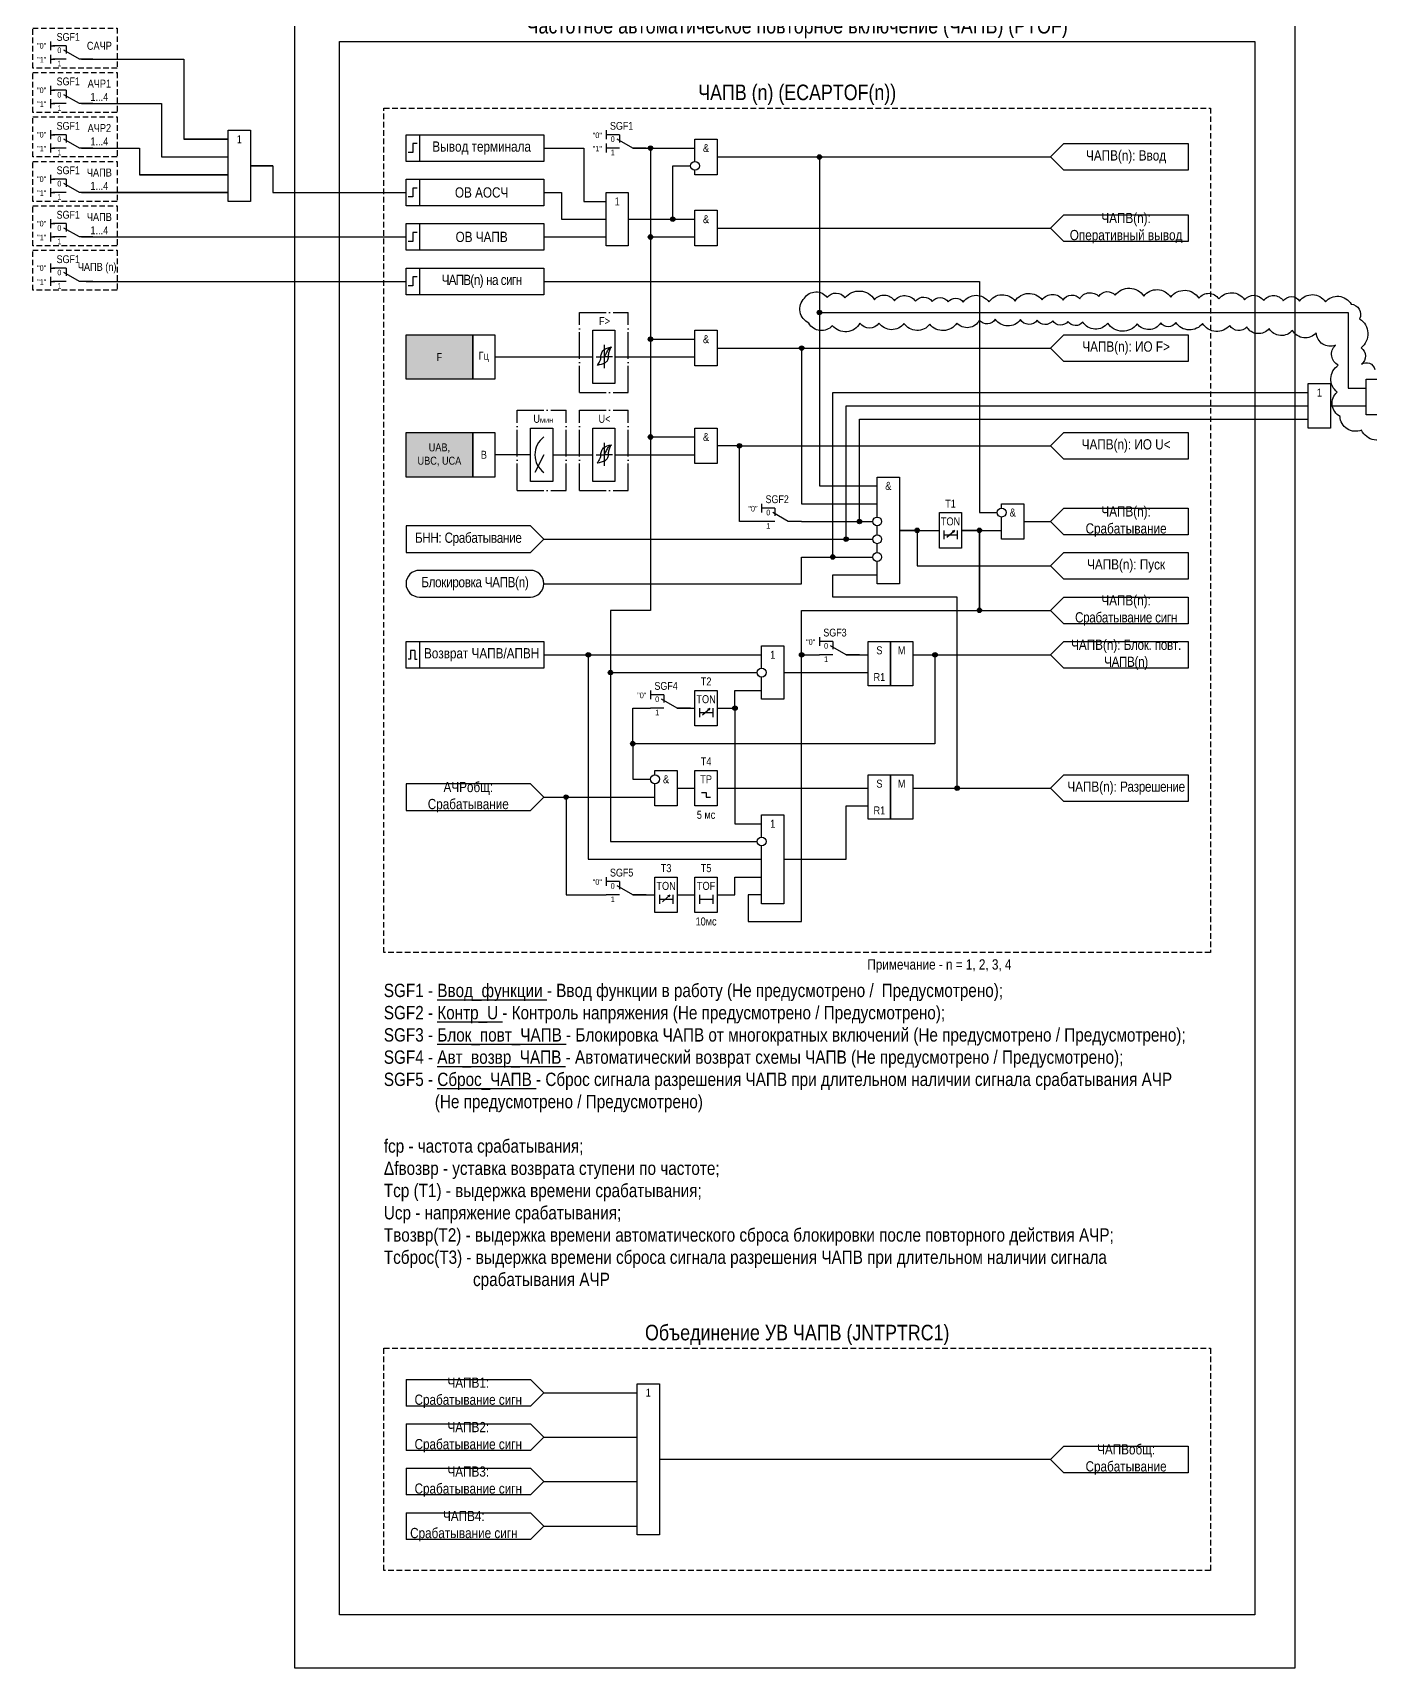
# Model space of a CAD drawing. Header units: millimetres. Extents: x -1311 to 1381, y -299 to 1200.
# Drawn here: x -1311 to -1010.1, y -299 to 69 of the extents above; entities that cross this region are included whole.
import ezdxf
from ezdxf.enums import TextEntityAlignment as Align

# ---------------------------------------------------------------- set-up
doc = ezdxf.new("R2010")
doc.units = ezdxf.units.MM
doc.linetypes.add('ACAD_ISO04W100', pattern=[30, 24, -3, 0, -3])
doc.linetypes.add('штриховая2', pattern=[0.375, 0.25, -0.125])
doc.layers.add('Основная', color=7, linetype='Continuous')
doc.styles.add('1.8_Gost_RD', font='ARIALN.TTF', dxfattribs={"height": 1.8})
doc.styles.add('2.5_Gost_RD', font='ARIALN.TTF', dxfattribs={"height": 2.5})
doc.styles.add('3.5_Gost_RD', font='ARIALN.TTF', dxfattribs={"height": 3.5})
doc.styles.add('Вывод', font='ARIALN.TTF', dxfattribs={"height": 2.5})
doc.styles.add('Компонент', font='ARIALN.TTF', dxfattribs={"height": 3.5})

# ---------------------------------------------------------------- blocks, each defined once
blk = doc.blocks.new('*U898')
at = {"layer": 'Основная', "linetype": 'ACAD_ISO04W100', "ltscale": 0.25}
for p, q in [((0, 0), (11, 0)), ((0, -18), (0, 0)), ((11, -18), (11, 0)), ((0, -18), (11, -18))]:
    blk.add_line(p, q, dxfattribs=at)
at = {"layer": 'Основная', "style": 'Компонент'}
blk.add_attdef('ОУ', text='', height=3.5, dxfattribs=at).set_placement((11, 0), align=Align.MIDDLE_CENTER)
blk = doc.blocks.new('*U958')
at = {"layer": 'Основная', "color": 0}
blk.add_line((0, 0), (7, 4), dxfattribs=at)
at = {"layer": 'Основная', "ltscale": 0.35}
blk.add_line((6, 6), (6, 2.5), dxfattribs=at)
blk = doc.blocks.new('*U1018')
at = {"layer": 'Основная', "color": 0}
for p, q in [((-3, 6), (-9, 6)), ((-3, 0), (-9, 0)), ((9, 0), (3, 0))]:
    blk.add_line(p, q, dxfattribs=at)
at = {"layer": 'Основная', "ltscale": 0.25, "xscale": -1}
blk.add_blockref('*U958', (3, 0), dxfattribs=at)
at = {"layer": 'Основная'}
for tag, height, style, p in [('ОУ', 3.5, 'Компонент', (-2, 10)), ('В1', 2.5, 'Вывод', (-13, 6)), ('В2', 2.5, 'Вывод', (-6, 4)), ('В3', 2.5, 'Вывод', (-6, -2))]:
    blk.add_attdef(tag, text='', height=height, dxfattribs=dict(at, style=style)).set_placement(p, align=Align.MIDDLE_CENTER)
blk = doc.blocks.new('Точка')
at = {"ltscale": 100}
h = blk.add_hatch(color=256, dxfattribs=at)
h.dxf.hatch_style = 1
edge = h.paths.add_edge_path()
edge.add_arc((0, 0), 0.5, 0, 360)
blk.add_circle((0, 0), 0.5, dxfattribs=at)
blk = doc.blocks.new('*U993')
at = {"layer": 'Основная', "linetype": 'ACAD_ISO04W100', "ltscale": 0.25}
for p, q in [((0, 0), (11, 0)), ((0, -18), (0, 0)), ((11, -18), (11, 0)), ((0, -18), (11, -18))]:
    blk.add_line(p, q, dxfattribs=at)
at = {"layer": 'Основная', "style": 'Компонент'}
blk.add_attdef('ОУ', text='', height=3.5, dxfattribs=at).set_placement((11, 0), align=Align.MIDDLE_CENTER)
blk = doc.blocks.new('*U985')
at = {"layer": 'Основная', "color": 0}
for p, q in [((-3, 6), (-9, 6)), ((-3, 0), (-9, 0)), ((9, 0), (3, 0))]:
    blk.add_line(p, q, dxfattribs=at)
at = {"layer": 'Основная', "ltscale": 0.25, "xscale": -1}
blk.add_blockref('*U958', (3, 0), dxfattribs=at)
at = {"layer": 'Основная'}
for tag, height, style, p in [('ОУ', 3.5, 'Компонент', (-2, 10)), ('В1', 2.5, 'Вывод', (-14, 6)), ('В2', 2.5, 'Вывод', (-6, 4)), ('В3', 2.5, 'Вывод', (-6, -2))]:
    blk.add_attdef(tag, text='', height=height, dxfattribs=dict(at, style=style)).set_placement(p, align=Align.MIDDLE_CENTER)

msp = doc.modelspace()

# ---------------------------------------------------------------- hatches: boundary and pattern name
at = {"ltscale": 100, "true_color": 0xf7941d}
h = msp.add_hatch(color=30, dxfattribs=at)
h.dxf.hatch_style = 1
h.paths.add_polyline_path([(-1227, 1), (-1212, 1), (-1212, -9), (-1227, -9)])
h = msp.add_hatch(color=30, dxfattribs=at)
h.dxf.hatch_style = 1
h.paths.add_polyline_path([(-1227, -21), (-1212, -21), (-1212, -31), (-1227, -31)])

# ---------------------------------------------------------------- linework, layer by layer
at = {"color": 6, "ltscale": 100}
for p, q in [((-1307, 67), (-1307, 65)), ((-1307, 66), (-1306, 66)), ((-1307, 64), (-1307, 62)), ((-1307, 63), (-1306, 63)), ((-1307, 57), (-1307, 55)), ((-1307, 56), (-1306, 56)), ((-1307, 54), (-1307, 52)), ((-1307, 53), (-1306, 53)), ((-1307, 47), (-1307, 45)), ((-1307, 46), (-1306, 46)), ((-1307, 44), (-1307, 42)), ((-1307, 43), (-1306, 43)), ((-1307, 37), (-1307, 35)), ((-1307, 36), (-1306, 36)), ((-1307, 34), (-1307, 32)), ((-1307, 33), (-1306, 33)), ((-1307, 27), (-1307, 25)), ((-1307, 26), (-1306, 26)), ((-1307, 24), (-1307, 22)), ((-1307, 23), (-1306, 23)), ((-1307, 17), (-1307, 15)), ((-1307, 16), (-1306, 16)), ((-1307, 14), (-1307, 12)), ((-1307, 13), (-1306, 13))]:
    msp.add_line(p, q, dxfattribs=at)
at = {"ltscale": 100}
for p, q in [((-1105.3, -44.54), (-1103.63, -43.05)), ((-1103.63, -43.05), (-1104.15, -43.27)), ((-1103.63, -43.05), (-1103.89, -43.52)), ((-1225, -70), (-1225, -72)), ((-1225, -72), (-1224.5, -72)), ((-1153, -83), (-1153, -79)), ((-1160.3, -84.54), (-1158.63, -83.05)), ((-1158.63, -83.05), (-1159.15, -83.27)), ((-1158.63, -83.05), (-1158.89, -83.52)), ((-1159.5, -103), (-1158.5, -103)), ((-1128, -117), (-1128, -105)), ((-1169.3, -126.54), (-1167.63, -125.05)), ((-1167.63, -125.05), (-1168.15, -125.27)), ((-1167.63, -125.05), (-1167.89, -125.52)), ((-1227, -234), (-1199, -234)), ((-1227, -234), (-1227, -240)), ((-1199, -234), (-1196, -237)), ((-1196, -237), (-1199, -240)), ((-1196, -237), (-1175, -237)), ((-1199, -240), (-1227, -240)), ((-1227, -244), (-1199, -244)), ((-1227, -244), (-1227, -250)), ((-1199, -244), (-1196, -247)), ((-1199, -250), (-1227, -250)), ((-1196, -247), (-1199, -250)), ((-1196, -247), (-1175, -247)), ((-1082, -252), (-1170, -252)), ((-1227, -254), (-1199, -254)), ((-1227, -254), (-1227, -260)), ((-1199, -254), (-1196, -257)), ((-1196, -257), (-1199, -260)), ((-1196, -257), (-1175, -257)), ((-1199, -260), (-1227, -260)), ((-1227, -264), (-1199, -264)), ((-1227, -264), (-1227, -270)), ((-1199, -264), (-1196, -267)), ((-1196, -267), (-1199, -270)), ((-1196, -267), (-1175, -267)), ((-1199, -270), (-1227, -270))]:
    msp.add_line(p, q, dxfattribs=at)
at = {"color": 3, "ltscale": 100}
for points in [[(-1252, 1178), (-1027, 1178), (-1027, -299), (-1252, -299)], [(-1242, 67), (-1036, 67), (-1036, -287), (-1242, -287)]]:
    msp.add_lwpolyline(points, close=True, dxfattribs=at)
at = {"color": 6, "linetype": 'штриховая2', "ltscale": 5}
for points in [[(-1311, 70), (-1292, 70), (-1292, 61), (-1311, 61)], [(-1311, 60), (-1292, 60), (-1292, 51), (-1311, 51)], [(-1311, 50), (-1292, 50), (-1292, 41), (-1311, 41)], [(-1311, 40), (-1292, 40), (-1292, 31), (-1311, 31)], [(-1311, 30), (-1292, 30), (-1292, 21), (-1311, 21)], [(-1311, 20), (-1292, 20), (-1292, 11), (-1311, 11)]]:
    msp.add_lwpolyline(points, close=True, dxfattribs=at)
at = {"color": 6, "ltscale": 100}
for points in [[(-1300, 63), (-1277, 63), (-1277, 63), (-1277, 63), (-1277, 45), (-1277, 45), (-1277, 45), (-1267, 45), (-1277, 45)], [(-1300, 53), (-1282, 53), (-1282, 53), (-1282, 53), (-1282, 41), (-1277, 41), (-1277, 41), (-1267, 41)], [(-1300, 43), (-1287, 43)], [(-1297, 43), (-1287, 43), (-1287, 37), (-1287, 37), (-1287, 37), (-1267, 37), (-1287, 37)], [(-1257, 39), (-1262, 39), (-1262, 39), (-1262, 39), (-1257, 39), (-1257, 33), (-1227, 33)], [(-1300, 23), (-1227, 23)], [(-1299, 13), (-1227, 13)], [(-1134, 6), (-1015, 6), (-1015, -11), (-1011, -11)], [(-1131, -49), (-1131, -12), (-1024, -12)], [(-1128, -45), (-1128, -15), (-1024, -15)], [(-1125, -41), (-1125, -18), (-1024, -18)]]:
    msp.add_lwpolyline(points, dxfattribs=at)
for points in [[(-1267, 47), (-1262, 47), (-1262, 31), (-1267, 31)], [(-1267, 33), (-1300, 33), (-1300, 33), (-1300, 33)]]:
    msp.add_lwpolyline(points, close=True, dxfattribs=at)
at = {"ltscale": 100}
for points in [[(-1176, 43), (-1172, 43), (-1172, -61), (-1181, -61), (-1181, -75), (-1148, -75)], [(-1176, 43), (-1172, 43), (-1172, -61), (-1181, -61), (-1181, -113), (-1148, -113)], [(-1176, 43), (-1172, 43), (-1172, 23), (-1162, 23)], [(-1176, 43), (-1172, 43), (-1172, 0), (-1162, 0)], [(-1176, 43), (-1172, 43), (-1172, -22), (-1162, -22)], [(-1157, 41), (-1082, 41)], [(-1157, -2), (-1082, -2)], [(-1147, -125), (-1150, -125), (-1150, -131), (-1138, -131), (-1138, -61), (-1098, -61), (-1098, -43), (-1102, -43)], [(-1116, -43), (-1107, -43)], [(-1106, -43), (-1106, -45)], [(-1106, -44), (-1103, -44)], [(-1103, -43), (-1103, -45)], [(-1102, -43), (-1098, -43), (-1098, -61), (-1082, -61)], [(-1102, -43), (-1093, -43)], [(-1113, -101), (-1103, -101), (-1103, -58), (-1131, -58), (-1131, -53), (-1121, -53)], [(-1196, -71), (-1186, -71), (-1186, -117), (-1147, -117)], [(-1113, -71), (-1108, -71), (-1108, -91), (-1176, -91), (-1176, -83), (-1172, -83)], [(-1113, -71), (-1108, -71), (-1108, -91), (-1176, -91), (-1176, -99), (-1172, -99)], [(-1157, -83), (-1153, -83), (-1153, -79), (-1147, -79)], [(-1161, -83), (-1161, -85)], [(-1161, -84), (-1158, -84)], [(-1158, -83), (-1158, -85)], [(-1157, -83), (-1153, -83), (-1153, -109), (-1147, -109)], [(-1196, -103), (-1191, -103), (-1191, -125), (-1182, -125)], [(-1160.5, -102), (-1159.5, -102)], [(-1159.5, -102), (-1159.5, -103)], [(-1157, -125), (-1153, -125), (-1153, -121), (-1147, -121)], [(-1170, -125), (-1170, -127)], [(-1167, -125), (-1167, -127)], [(-1161, -125), (-1161, -127)], [(-1158, -125), (-1158, -127)], [(-1170, -126), (-1167, -126)], [(-1161, -126), (-1158, -126)]]:
    msp.add_lwpolyline(points, dxfattribs=at)
at = {"color": 3, "ltscale": 100}
msp.add_lwpolyline([(-1005.71, -21.55, -0.520567), (-1012.03, -20.46, -0.520567), (-1016.87, -17.38, -0.520567), (-1017.49, -11.89, -0.520567), (-1017.25, -5.87, -0.520567), (-1017.88, -1.36, -0.520567), (-1022.21, 1.43, -0.520567), (-1027.57, 1.99, -0.520567), (-1032.81, 2.39, -0.520567), (-1037.87, 2.75, -0.520567), (-1041.66, 3.11, -0.520567), (-1047.78, 3.56, -0.520567), (-1053.79, 3.75, -0.520567), (-1057.22, 3.65, -0.520567), (-1062.5, 3.44, -0.520567), (-1069.14, 3.59, -0.520567), (-1074.74, 3.87, -0.520567), (-1078.08, 4, -0.520567), (-1081.51, 4.13, -0.520567), (-1084.97, 4.26, -0.520567), (-1088.79, 4.4, -0.520567), (-1094.42, 4.49, -0.520567), (-1097.98, 4.27, -0.520567), (-1103.1, 3.63, -0.520567), (-1109.14, 3.38, -0.520567), (-1114.97, 3.57, -0.520567), (-1120.6, 3.64, -0.520567), (-1124.87, 3.59, -0.520567), (-1131.09, 3.03, -0.520567), (-1136.35, 3.6, -0.520567), (-1137.38, 9.24, -0.520567), (-1132.23, 9.37, -0.520567), (-1128.25, 9.33, -0.520567), (-1121.61, 8.88, -0.520567), (-1117.11, 8.66, -0.520567), (-1112.4, 8.53, -0.520567), (-1108.66, 8.49, -0.520567), (-1105, 8.39, -0.520567), (-1101.64, 8.35, -0.520567), (-1095.85, 8.38, -0.520567), (-1089.99, 8.59, -0.520567), (-1083.91, 8.86, -0.520567), (-1079.16, 8.81, -0.520567), (-1075.39, 9.1, -0.520567), (-1071.13, 9.61, -0.520567), (-1067.47, 9.89, -0.520567), (-1061.02, 9.69, -0.520567), (-1054.97, 9.46, -0.520567), (-1048.63, 9.23, -0.520567), (-1044.13, 9.07, -0.520567), (-1038.35, 8.85, -0.520567), (-1034.04, 8.69, -0.520567), (-1029.63, 8.65, -0.520567), (-1025.98, 8.59, -0.520567), (-1020.16, 8.42, -0.520567), (-1014.37, 7.89, -0.520567), (-1012.45, 4.59, -0.520567), (-1012.14, -1.93, -0.520567), (-1012.05, -5.6, -0.520567), (-1009.05, -6.8, -0.520567)], format="xyb", dxfattribs=at)
at = {"ltscale": 100}
for points in [[(-1227, 1), (-1212, 1), (-1212, -9), (-1227, -9)], [(-1212, 1), (-1207, 1), (-1207, -9), (-1212, -9)], [(-1227, -21), (-1212, -21), (-1212, -31), (-1227, -31)], [(-1212, -21), (-1207, -21), (-1207, -31), (-1212, -31)], [(-1107, -39), (-1102, -39), (-1102, -47), (-1107, -47)], [(-1123, -68), (-1118, -68), (-1118, -78), (-1123, -78)], [(-1118, -68), (-1113, -68), (-1113, -78), (-1118, -78)], [(-1162, -79), (-1157, -79), (-1157, -87), (-1162, -87)], [(-1162, -97), (-1157, -97), (-1157, -105), (-1162, -105)], [(-1123, -98), (-1118, -98), (-1118, -108), (-1123, -108)], [(-1118, -98), (-1113, -98), (-1113, -108), (-1118, -108)], [(-1171, -121), (-1166, -121), (-1166, -129), (-1171, -129)], [(-1162, -121), (-1157, -121), (-1157, -129), (-1162, -129)], [(-1175, -235), (-1170, -235), (-1170, -269), (-1175, -269)], [(-1079, -249), (-1051, -249), (-1051, -255), (-1079, -255), (-1082, -252)]]:
    msp.add_lwpolyline(points, close=True, dxfattribs=at)
msp.add_lwpolyline([(-1224, -58), (-1199, -58, 1), (-1199, -52), (-1224, -52, 1)], format="xyb", close=True, dxfattribs=at)
at = {"linetype": 'штриховая2', "ltscale": 5}
msp.add_lwpolyline([(-1232, -227), (-1046, -227), (-1046, -277), (-1232, -277)], close=True, dxfattribs=at)
at = {"layer": 'Основная', "ltscale": 100}
for p, q in [((-1182, 47), (-1182, 45)), ((-1182, 44), (-1182, 42)), ((-1185, 0.5), (-1185, 2)), ((-1185, 2), (-1180, 2)), ((-1185, -7), (-1185, 1)), ((-1180, 2), (-1180, -4)), ((-1185, -10), (-1185, -7)), ((-1180, -4), (-1162, -4)), ((-1180, -4), (-1180, -10)), ((-1180, -10), (-1185, -10)), ((-1199, -21.5), (-1199, -20)), ((-1199, -20), (-1194, -20)), ((-1199, -29), (-1199, -21)), ((-1194, -20), (-1194, -26)), ((-1185, -21.5), (-1185, -20)), ((-1185, -20), (-1180, -20)), ((-1185, -29), (-1185, -21)), ((-1180, -20), (-1180, -26)), ((-1199, -26), (-1207, -26)), ((-1199, -32), (-1199, -29)), ((-1194, -26), (-1194, -32)), ((-1185, -32), (-1185, -29)), ((-1180, -26), (-1162, -26)), ((-1180, -26), (-1180, -32)), ((-1194, -32), (-1199, -32)), ((-1180, -32), (-1185, -32)), ((-1147, -37), (-1147, -39)), ((-1196, -45), (-1122, -45)), ((-1134, -67), (-1134, -69)), ((-1113, -71), (-1082, -71)), ((-1181, -75), (-1148, -75)), ((-1142, -75), (-1123, -75)), ((-1172, -79), (-1172, -81)), ((-1196, -103), (-1171, -103)), ((-1157, -101), (-1123, -101)), ((-1113, -101), (-1082, -101)), ((-1128, -105), (-1123, -105)), ((-1142, -117), (-1128, -117)), ((-1182, -121), (-1182, -123))]:
    msp.add_line(p, q, dxfattribs=at)
at = {"layer": 'Основная'}
for p, q in [((-1182.4, -1.28), (-1182.4, -6.48)), ((-1182.4, -23.28), (-1182.4, -28.48))]:
    msp.add_line(p, q, dxfattribs=at)
at = {"layer": 'Основная', "color": 7, "ltscale": 100}
for p, q in [((-1207, -4), (-1185, -4)), ((-1184.21, -4), (-1182.4, -4)), ((-1180.58, -4), (-1182.4, -4)), ((-1196, -26), (-1198, -30)), ((-1194, -26), (-1185, -26)), ((-1184.21, -26), (-1182.4, -26)), ((-1180.58, -26), (-1182.4, -26))]:
    msp.add_line(p, q, dxfattribs=at)
at = {"layer": 'Основная', "linetype": 'штриховая2', "ltscale": 5}
msp.add_lwpolyline([(-1232, 52), (-1046, 52), (-1046, -138), (-1232, -138)], close=True, dxfattribs=at)
at = {"layer": 'Основная', "ltscale": 100}
for points in [[(-1227, 46), (-1224, 46), (-1224, 40), (-1227, 40)], [(-1227, 46), (-1196, 46), (-1196, 40), (-1227, 40)], [(-1051, 44), (-1051, 38), (-1079, 38), (-1082, 41), (-1079, 44)], [(-1227, 36), (-1224, 36), (-1224, 30), (-1227, 30)], [(-1227, 36), (-1196, 36), (-1196, 30), (-1227, 30)], [(-1182, 33), (-1177, 33), (-1177, 21), (-1182, 21)], [(-1227, 26), (-1224, 26), (-1224, 20), (-1227, 20)], [(-1227, 26), (-1196, 26), (-1196, 20), (-1227, 20)], [(-1162, 29), (-1157, 29), (-1157, 21), (-1162, 21)], [(-1051, 28), (-1051, 22), (-1079, 22), (-1082, 25), (-1079, 28)], [(-1227, 16), (-1224, 16), (-1224, 10), (-1227, 10)], [(-1227, 16), (-1196, 16), (-1196, 10), (-1227, 10)], [(-1162, 2), (-1157, 2), (-1157, -6), (-1162, -6)], [(-1051, 1), (-1051, -5), (-1079, -5), (-1082, -2), (-1079, 1)], [(-1162, -20), (-1157, -20), (-1157, -28), (-1162, -28)], [(-1051, -21), (-1051, -27), (-1079, -27), (-1082, -24), (-1079, -21)], [(-1051, -38), (-1051, -44), (-1079, -44), (-1082, -41), (-1079, -38)], [(-1051, -48), (-1051, -54), (-1079, -54), (-1082, -51), (-1079, -48)], [(-1051, -58), (-1051, -64), (-1079, -64), (-1082, -61), (-1079, -58)], [(-1227, -68), (-1224, -68), (-1224, -74), (-1227, -74)], [(-1227, -68), (-1196, -68), (-1196, -74), (-1227, -74)], [(-1051, -68), (-1051, -74), (-1079, -74), (-1082, -71), (-1079, -68)], [(-1051, -98), (-1051, -104), (-1079, -104), (-1082, -101), (-1079, -98)]]:
    msp.add_lwpolyline(points, close=True, dxfattribs=at)
for points in [[(-1162, 40), (-1162, 45), (-1157, 45), (-1157, 37), (-1162, 37), (-1162, 38)], [(-1196, 43), (-1187, 43), (-1187, 31), (-1182, 31)], [(-1173, 43), (-1162, 43)], [(-1157, 41), (-1134, 41), (-1134, -33), (-1121, -33)], [(-1177, 27), (-1167, 27), (-1167, 39), (-1163, 39)], [(-1196, 33), (-1192, 33), (-1192, 27), (-1182, 27)], [(-1177, 27), (-1162, 27)], [(-1177, 27), (-1172, 27)], [(-1177, 27), (-1172, 27), (-1172, 27), (-1172, 27)], [(-1196, 23), (-1182, 23)], [(-1172, 23), (-1162, 23)], [(-1157, 25), (-1157, 25), (-1157, 25), (-1082, 25)], [(-1196, 13), (-1098, 13), (-1098, -39), (-1094, -39)], [(-1172, 0), (-1162, 0)], [(-1157, -2), (-1138, -2), (-1138, -37), (-1121, -37)], [(-1147, -41), (-1152, -41), (-1152, -24), (-1157, -24)], [(-1152, -24), (-1082, -24)], [(-1121, -40), (-1121, -31), (-1116, -31), (-1116, -55), (-1121, -55), (-1121, -50)], [(-1093, -38), (-1093, -37), (-1088, -37), (-1088, -45), (-1093, -45), (-1093, -40)], [(-1196, -45), (-1199, -42), (-1227, -42), (-1227, -48), (-1199, -48), (-1196, -45)], [(-1138, -41), (-1122, -41)], [(-1121, -44), (-1121, -42)], [(-1112, -43), (-1116, -43), (-1112, -43), (-1112, -43), (-1112, -43), (-1112, -51), (-1082, -51)], [(-1102, -43), (-1098, -43), (-1098, -61)], [(-1088, -41), (-1082, -41)], [(-1121, -48), (-1121, -46)], [(-1196, -55), (-1138, -55), (-1138, -49), (-1122, -49)], [(-1147, -74), (-1147, -69), (-1142, -69), (-1142, -81), (-1147, -81), (-1147, -76)], [(-1196, -71), (-1147, -71)], [(-1138, -71), (-1134, -71)], [(-1128, -71), (-1123, -71)], [(-1153, -79), (-1147, -79)], [(-1166, -83), (-1162, -83)], [(-1171, -98), (-1171, -97), (-1166, -97), (-1166, -105), (-1171, -105), (-1171, -100)], [(-1196, -103), (-1199, -100), (-1227, -100), (-1227, -106), (-1199, -106), (-1196, -103)], [(-1166, -101), (-1162, -101)], [(-1147, -112), (-1147, -107), (-1142, -107), (-1142, -127), (-1147, -127), (-1147, -121), (-1147, -114)], [(-1176, -125), (-1171, -125)], [(-1166, -125), (-1162, -125)]]:
    msp.add_lwpolyline(points, dxfattribs=at)
at = {"layer": 'Основная', "lineweight": 30, "ltscale": 100}
for points in [[(-1224.5, 44), (-1225.5, 44), (-1225.5, 42), (-1226.5, 42)], [(-1224.5, 34), (-1225.5, 34), (-1225.5, 32), (-1226.5, 32)], [(-1224.5, 24), (-1225.5, 24), (-1225.5, 22), (-1226.5, 22)], [(-1224.5, 14), (-1225.5, 14), (-1225.5, 12), (-1226.5, 12)], [(-1225, -70), (-1226, -70), (-1226, -72), (-1226.5, -72)]]:
    msp.add_lwpolyline(points, dxfattribs=at)
at = {"layer": 'Основная', "color": 6, "ltscale": 100}
for points in [[(-1024, -15), (-1024, -10), (-1019, -10), (-1019, -20), (-1024, -20), (-1024, -15)], [(-1019, -15), (-1019, -15), (-1019, -15), (-1011, -15)]]:
    msp.add_lwpolyline(points, dxfattribs=at)
msp.add_lwpolyline([(-1011, -9), (-1006, -9), (-1006, -17), (-1011, -17)], close=True, dxfattribs=at)
at = {"layer": 'Основная'}
for centre in [(-1162, 39), (-1121, -41), (-1093, -39), (-1121, -45), (-1121, -49), (-1147, -75), (-1171, -99), (-1147, -113)]:
    msp.add_circle(centre, 1, dxfattribs=at)
at = {"layer": 'Основная', "color": 7, "ltscale": 100}
msp.add_arc((-1193, -26), 5, 126.8699, 233.1301, dxfattribs=at)
at = {"layer": 'Основная'}
for points in [[(-1183.2, -4.08), (-1183.05, -3.29), (-1182.56, -2.46), (-1180.8, -1.74)], [(-1182.4, -4), (-1182, -3.28), (-1181.53, -2.4), (-1180.8, -1.74)], [(-1181.52, -4.08), (-1181.4, -3.29), (-1181.19, -2.46), (-1180.8, -1.74)], [(-1183.2, -4.08), (-1183.4, -4.87), (-1184, -5.88)], [(-1181.52, -4.08), (-1181.75, -4.87), (-1182.24, -5.33), (-1184, -5.88)], [(-1183.2, -26.08), (-1183.05, -25.29), (-1182.56, -24.46), (-1180.8, -23.74)], [(-1182.4, -26), (-1182, -25.28), (-1181.53, -24.4), (-1180.8, -23.74)], [(-1181.52, -26.08), (-1181.4, -25.29), (-1181.19, -24.46), (-1180.8, -23.74)], [(-1183.2, -26.08), (-1183.4, -26.87), (-1184, -27.88)], [(-1181.52, -26.08), (-1181.75, -26.87), (-1182.24, -27.33), (-1184, -27.88)]]:
    msp.add_spline(points, degree=3, dxfattribs=at)

# ---------------------------------------------------------------- block references
at = {"layer": 'Основная', "color": 6, "ltscale": 0.25, "xscale": 0.5, "yscale": 0.5, "zscale": 0.5}
for p in [(-1302, 63), (-1302, 53), (-1302, 43), (-1302, 33), (-1302, 23), (-1302, 13)]:
    msp.add_blockref('*U985', p, dxfattribs=at).add_auto_attribs({'ОУ': 'SGF1', 'В1': '"0"', 'В2': '0', 'В3': '1'})
at = {"layer": 'Основная', "ltscale": 0.25}
ref = msp.add_blockref('*U1018', (-1177.5, 43), dxfattribs=dict(at, xscale=0.5, yscale=0.5, zscale=0.5))
ref.add_attrib('ОУ', 'SGF1', dxfattribs={"height": 1.75, "style": 'Компонент'}).set_placement((-1178.5, 48), align=Align.MIDDLE_CENTER)
ref.add_attrib('В2', '0', dxfattribs={"height": 1.25, "style": 'Вывод'}).set_placement((-1180.5, 45), align=Align.MIDDLE_CENTER)
ref.add_attrib('В3', '1', dxfattribs={"height": 1.25, "style": 'Вывод'}).set_placement((-1180.5, 42), align=Align.MIDDLE_CENTER)
at = {"layer": 'Основная', "ltscale": 100}
for p in [(-1172, 43), (-1134, 41), (-1167, 27), (-1172, 23), (-1134, 6), (-1172, 0), (-1138, -2), (-1172, -22), (-1152, -24), (-1125, -41), (-1112, -43), (-1098, -43), (-1128, -45), (-1131, -49), (-1098, -61), (-1186, -71), (-1138, -71), (-1108, -71), (-1181, -75), (-1153, -83), (-1176, -91), (-1191, -103), (-1103, -101)]:
    msp.add_blockref('Точка', p, dxfattribs=at)
at = {"layer": 'Основная', "ltscale": 0.25}
for name, p in [('*U898', (-1188, 6)), ('*U993', (-1202, -16)), ('*U898', (-1188, -16))]:
    msp.add_blockref(name, p, dxfattribs=at)
ref = msp.add_blockref('*U1018', (-1142.5, -41), dxfattribs=dict(at, xscale=0.5, yscale=0.5, zscale=0.5))
ref.add_attrib('ОУ', 'SGF2', dxfattribs={"height": 1.75, "style": 'Компонент'}).set_placement((-1143.5, -36), align=Align.MIDDLE_CENTER)
ref.add_attrib('В2', '0', dxfattribs={"height": 1.25, "style": 'Вывод'}).set_placement((-1145.5, -39), align=Align.MIDDLE_CENTER)
ref.add_attrib('В3', '1', dxfattribs={"height": 1.25, "style": 'Вывод'}).set_placement((-1145.5, -42), align=Align.MIDDLE_CENTER)
ref = msp.add_blockref('*U1018', (-1129.5, -71), dxfattribs=dict(at, xscale=0.5, yscale=0.5, zscale=0.5))
ref.add_attrib('ОУ', 'SGF3', dxfattribs={"height": 1.75, "style": 'Компонент'}).set_placement((-1130.5, -66), align=Align.MIDDLE_CENTER)
ref.add_attrib('В2', '0', dxfattribs={"height": 1.25, "style": 'Вывод'}).set_placement((-1132.5, -69), align=Align.MIDDLE_CENTER)
ref.add_attrib('В3', '1', dxfattribs={"height": 1.25, "style": 'Вывод'}).set_placement((-1132.5, -72), align=Align.MIDDLE_CENTER)
ref = msp.add_blockref('*U1018', (-1167.5, -83), dxfattribs=dict(at, xscale=0.5, yscale=0.5, zscale=0.5))
ref.add_attrib('ОУ', 'SGF4', dxfattribs={"height": 1.75, "style": 'Компонент'}).set_placement((-1168.5, -78), align=Align.MIDDLE_CENTER)
ref.add_attrib('В2', '0', dxfattribs={"height": 1.25, "style": 'Вывод'}).set_placement((-1170.5, -81), align=Align.MIDDLE_CENTER)
ref.add_attrib('В3', '1', dxfattribs={"height": 1.25, "style": 'Вывод'}).set_placement((-1170.5, -84), align=Align.MIDDLE_CENTER)
ref = msp.add_blockref('*U1018', (-1177.5, -125), dxfattribs=dict(at, xscale=0.5, yscale=0.5, zscale=0.5))
ref.add_attrib('ОУ', 'SGF5', dxfattribs={"height": 1.75, "style": 'Компонент'}).set_placement((-1178.5, -120), align=Align.MIDDLE_CENTER)
ref.add_attrib('В2', '0', dxfattribs={"height": 1.25, "style": 'Вывод'}).set_placement((-1180.5, -123), align=Align.MIDDLE_CENTER)
ref.add_attrib('В3', '1', dxfattribs={"height": 1.25, "style": 'Вывод'}).set_placement((-1180.5, -126), align=Align.MIDDLE_CENTER)

# ---------------------------------------------------------------- texts
at = {"color": 30, "ltscale": 100}
for s, insert, char_height, width, attachment_point, style in [('Частотное автоматическое повторное включение (ЧАПВ) (PTOF)', (-1139, 70), 3.5, 206, 5, '3.5_Gost_RD'), ('САЧР', (-1296, 66), 1.8, 8, 5, '2.5_Gost_RD'), ('АЧР1 1...4', (-1296, 56), 1.8, 8, 5, '2.5_Gost_RD'), ('ЧАПВ (n) (ECAPTOF(n))', (-1139, 55), 3.5, 186, 5, '3.5_Gost_RD'), ('АЧР2 1...4', (-1296, 46), 1.8, 8, 5, '2.5_Gost_RD'), ('ЧАПВ 1...4', (-1296, 36), 1.8, 8, 5, '2.5_Gost_RD'), ('ЧАПВ 1...4', (-1296, 26), 1.8, 8, 5, '2.5_Gost_RD'), ('ЧАПВ (n)', (-1296.5, 16), 1.8, 9, 5, '2.5_Gost_RD'), ('{\\H0.85714x;SGF1 - \\LВвод_функции\\l - Ввод функции в работу (Не предусмотрено /^IПредусмотрено);\\PSGF2 - \\LКонтр_U\\l - Контроль напряжения (Не предусмотрено / Предусмотрено); \\PSGF3 - \\LБлок_повт_ЧАПВ\\l - Блокировка ЧАПВ от многократных включений (Не предусмотрено / Предусмотрено);\\PSGF4 - \\LАвт_возвр_ЧАПВ\\l - Автоматический возврат схемы ЧАПВ (Не предусмотрено / Предусмотрено);\\PSGF5 - \\LСброс_ЧАПВ\\l - Сброс сигнала разрешения ЧАПВ при длительном наличии сигнала срабатывания АЧР \\P            (Не предусмотрено / Предусмотрено)\\P\\Pfср - частота срабатывания;\\PΔfвозвр - уставка возврата ступени по частоте;\\PTср (T1) - выдержка времени срабатывания;\\PUср - напряжение срабатывания;\\PTвозвр(T2) - выдержка времени автоматического сброса блокировки после повторного действия АЧР;\\PTсброс(T3) - выдержка времени сброса сигнала разрешения ЧАПВ при длительном наличии сигнала ^J                     срабатывания АЧР}\\P ', (-1232, -145), 3.5, 186, 1, '3.5_Gost_RD'), ('Объединение УВ ЧАПВ (JNTPTRC1)', (-1139, -224), 3.5, 186, 5, '3.5_Gost_RD')]:
    msp.add_mtext(s, dxfattribs=dict(at, insert=insert, char_height=char_height, width=width, attachment_point=attachment_point, style=style))
at = {"color": 6, "ltscale": 100, "char_height": 1.25, "attachment_point": 1, "style": '3.5_Gost_RD'}
for insert in [(-1310, 63.5), (-1310, 53.5), (-1310, 43.5), (-1310, 33.5), (-1310, 23.5), (-1310, 13.5)]:
    msp.add_mtext_dynamic_manual_height_columns('"1"', width=2, gutter_width=17.5, heights=[0], dxfattribs=dict(at, insert=insert))
at = {"color": 6, "ltscale": 100, "insert": (-1264.5, 45), "char_height": 1.8, "width": 5, "attachment_point": 5, "style": '2.5_Gost_RD'}
msp.add_mtext('1', dxfattribs=at)
at = {"ltscale": 100, "char_height": 1.8, "attachment_point": 5}
for s, insert, width, style in [('F', (-1219.5, -4), 15, '1.8_Gost_RD'), ('Гц', (-1209.5, -4), 5, '1.8_Gost_RD'), ('UAB,\\PUBC, UCA', (-1219.5, -26), 15, '1.8_Gost_RD'), ('В ', (-1209.5, -26), 5, '1.8_Gost_RD'), ('T1', (-1104.5, -37), 5, '2.5_Gost_RD'), ('TON', (-1104.5, -41), 5, '2.5_Gost_RD'), ('S', (-1120.5, -70), 5, '2.5_Gost_RD'), ('М', (-1115.5, -70), 5, '2.5_Gost_RD'), ('T2', (-1159.5, -77), 5, '2.5_Gost_RD'), ('R1', (-1120.5, -76), 5, '2.5_Gost_RD'), ('TON', (-1159.5, -81), 5, '2.5_Gost_RD'), ('T4 ', (-1159.5, -95), 5, '2.5_Gost_RD'), ('TP', (-1159.5, -99), 5, '2.5_Gost_RD'), ('S', (-1120.5, -100), 5, '2.5_Gost_RD'), ('М', (-1115.5, -100), 5, '2.5_Gost_RD'), ('5 мс', (-1159.5, -107), 5, '2.5_Gost_RD'), ('R1', (-1120.5, -106), 5, '2.5_Gost_RD'), ('T3 ', (-1168.5, -119), 5, '2.5_Gost_RD'), ('T5', (-1159.5, -119), 5, '2.5_Gost_RD'), ('TON', (-1168.5, -123), 5, '2.5_Gost_RD'), ('TOF', (-1159.5, -123), 5, '2.5_Gost_RD'), ('10мс', (-1159.5, -131), 5, '2.5_Gost_RD'), ('1', (-1172.5, -237), 5, '2.5_Gost_RD')]:
    msp.add_mtext(s, dxfattribs=dict(at, insert=insert, width=width, style=style))
at = {"layer": 'Основная', "color": 0, "ltscale": 100, "char_height": 2.3, "width": 28, "attachment_point": 5, "style": '2.5_Gost_RD'}
for s, insert in [('{\\C256;Вывод терминала}', (-1210, 43)), ('{\\C256;ОВ АОСЧ}', (-1210, 33)), ('{\\C256;ЧАПВ(n): Оперативный вывод}', (-1065, 25)), ('{\\C256;ОВ ЧАПВ}', (-1210, 23)), ('{\\C256;ЧАПВ(n): ИО F>}', (-1065, -2)), ('{\\C256;ЧАПВ(n): ИО U<}', (-1065, -24)), ('{\\C256;ЧАПВ(n): Срабатывание}', (-1065, -41)), ('{\\C256;ЧАПВ(n): Пуск}', (-1065, -51)), ('{\\C256;ЧАПВ(n): \\T0.95;Срабатывание сигн}', (-1065, -61)), ('{\\C256;ЧАПВ(n): \\T0.95;Блок. повт. ЧАПВ(n)}', (-1065, -71)), ('{\\C256;ЧАПВ(n): \\T0.95;Разрешение}', (-1065, -101)), ('{\\C256;ЧАПВобщ: Срабатывание}', (-1065, -252))]:
    msp.add_mtext(s, dxfattribs=dict(at, insert=insert))
at = {"layer": 'Основная', "ltscale": 100, "char_height": 1.25, "attachment_point": 1, "style": '3.5_Gost_RD'}
for s, insert in [('"0"', (-1185, 46.5)), ('"1"', (-1185, 43.5)), ('"0"', (-1150, -37.5)), ('"0"', (-1137, -67.5)), ('"0"', (-1175, -79.5)), ('"0"', (-1185, -121.5))]:
    msp.add_mtext_dynamic_manual_height_columns(s, width=2, gutter_width=17.5, heights=[0], dxfattribs=dict(at, insert=insert))
at = {"layer": 'Основная', "ltscale": 100, "attachment_point": 5, "style": '2.5_Gost_RD'}
for s, insert, char_height, width in [('&', (-1159.5, 43), 1.8, 5), ('ЧАПВ(n): Ввод', (-1065, 41), 2.3, 28), ('1', (-1179.5, 31), 1.8, 5), ('&', (-1159.5, 27), 1.8, 5), ('&', (-1159.5, 0), 1.8, 5), ('&', (-1159.5, -22), 1.8, 5), ('&', (-1118.5, -33), 1.8, 5), ('&', (-1090.5, -39), 1.8, 5), ('{\\T0.95;БНН: Срабатывание}', (-1213, -45), 2.3, 28), ('{\\T0.95;Блокировка ЧАПВ(n)}', (-1211.5, -55), 2.3, 25), ('Возврат ЧАПВ/АПВН', (-1210, -71), 2.3, 28), ('1', (-1144.5, -71), 1.8, 5), ('&', (-1168.5, -99), 1.8, 5), ('АЧРобщ: Срабатывание', (-1213, -103), 2.3, 28), ('1', (-1144.5, -109), 1.8, 5), ('Примечание - n = 1, 2, 3, 4', (-1107, -141), 2.3, 250), ('ЧАПВ1: Срабатывание сигн', (-1213, -237), 2.3, 28), ('ЧАПВ2: Срабатывание сигн', (-1213, -247), 2.3, 28), ('ЧАПВ3: Срабатывание сигн', (-1213, -257), 2.3, 28), ('ЧАПВ4: Срабатывание сигн', (-1214, -267), 2.3, 28)]:
    msp.add_mtext(s, dxfattribs=dict(at, insert=insert, char_height=char_height, width=width))
at = {"layer": 'Основная', "color": 3, "ltscale": 100, "insert": (-1210, 13), "char_height": 2.3, "width": 28, "attachment_point": 5, "style": '2.5_Gost_RD'}
msp.add_mtext('{\\T0.9;\\C256;ЧАПВ(n) на сигн}', dxfattribs=at)
at = {"layer": 'Основная', "color": 7, "ltscale": 100, "char_height": 1.8, "attachment_point": 1, "style": '1.8_Gost_RD'}
for s, insert in [('\\pi1.41276;F>', (-1185, 5)), ('\\pi0.64454;U{\\H0.66667x;мин}', (-1199, -17)), ('\\pi1.2912;U<', (-1185, -17))]:
    msp.add_mtext_dynamic_manual_height_columns(s, width=5, gutter_width=17.5, heights=[0], dxfattribs=dict(at, insert=insert))
at = {"layer": 'Основная', "color": 6, "ltscale": 100, "insert": (-1021.5, -12), "char_height": 1.8, "width": 5, "attachment_point": 5, "style": '2.5_Gost_RD'}
msp.add_mtext('1', dxfattribs=at)

doc.saveas('drawing.dxf')
